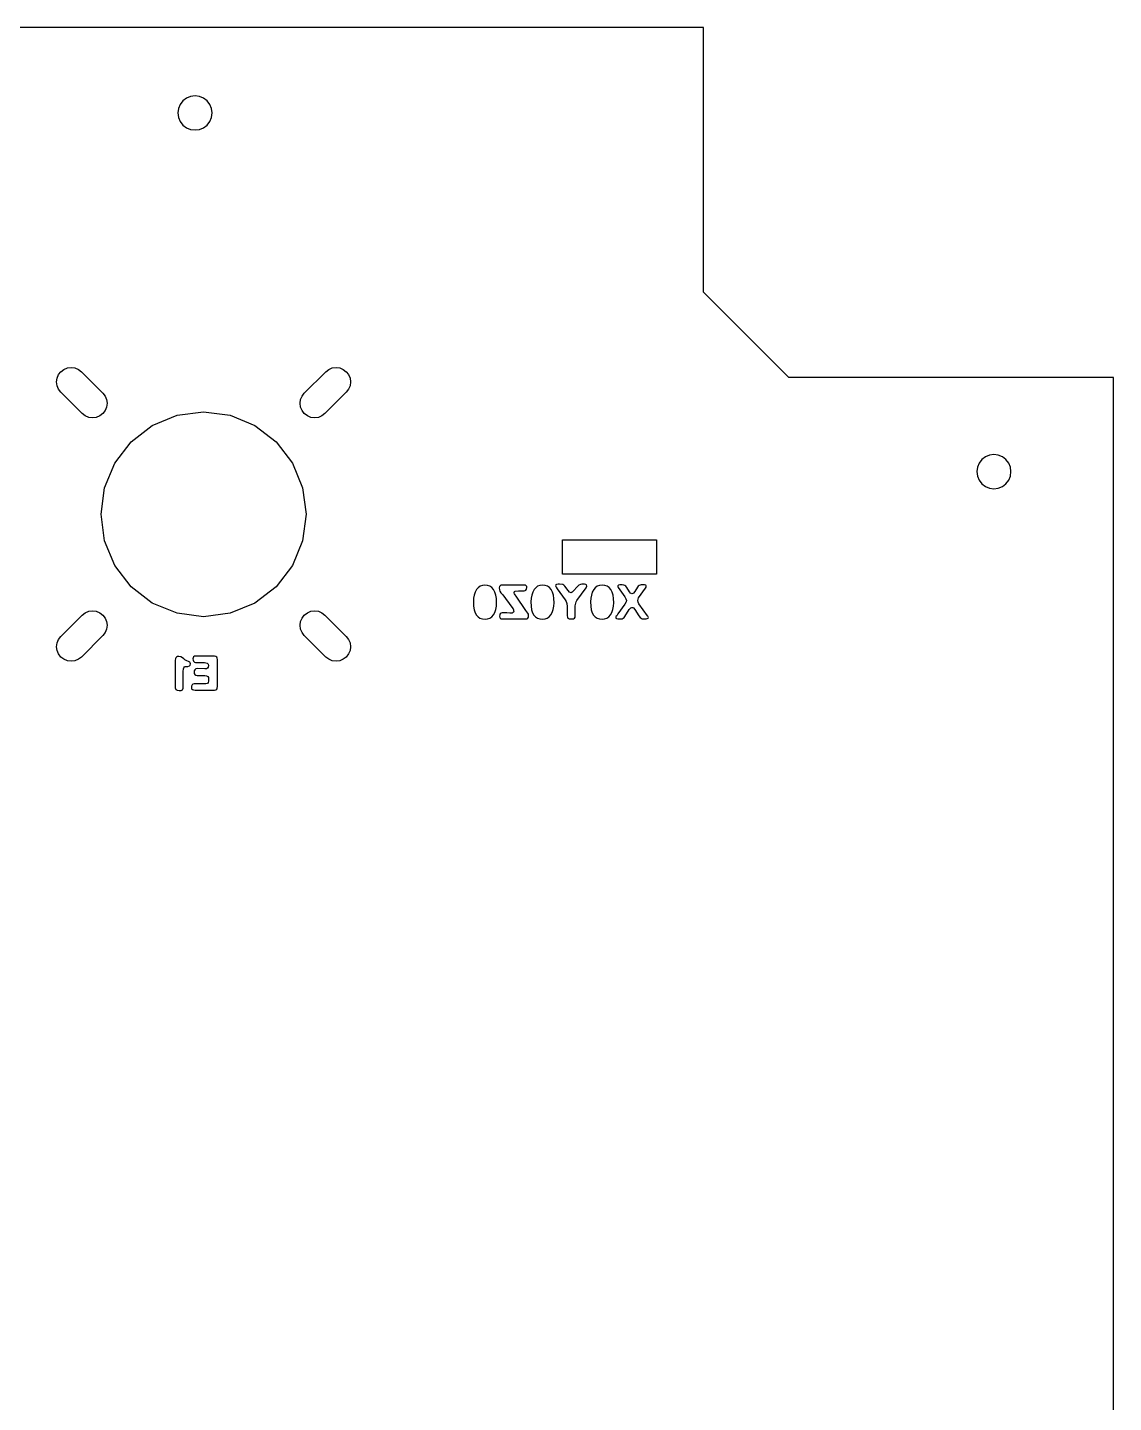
# Model space of a CAD drawing. Header units: metres. Extents: x 141 to 495, y 1135 to 1457.
# Drawn here: x 368 to 495.1, y 1295.6 to 1456.6 of the extents above; entities that cross this region are included whole.
import ezdxf

# ---------------------------------------------------------------- set-up
doc = ezdxf.new("R2010")
doc.units = ezdxf.units.M

msp = doc.modelspace()

# ---------------------------------------------------------------- linework, layer by layer
at = {"layer": 'COMPONENT3'}
for p, q in [((421, 1391.13, 0), (420.77, 1390.96, 0)), ((421.27, 1391.24, 0), (421, 1391.13, 0)), ((421.56, 1391.27, 0), (421.27, 1391.24, 0)), ((421.87, 1391.24, 0), (421.56, 1391.27, 0)), ((422.14, 1391.14, 0), (421.87, 1391.24, 0)), ((422.38, 1390.98, 0), (422.14, 1391.14, 0)), ((423.27, 1391.09, 0), (423.24, 1390.94, 0)), ((423.33, 1391.2, 0), (423.27, 1391.09, 0)), ((423.44, 1391.26, 0), (423.33, 1391.2, 0)), ((423.57, 1391.28, 0), (423.44, 1391.26, 0)), ((426.18, 1391.28, 0), (423.57, 1391.28, 0)), ((426.3, 1391.26, 0), (426.18, 1391.28, 0)), ((426.39, 1391.19, 0), (426.3, 1391.26, 0)), ((426.45, 1391.09, 0), (426.39, 1391.19, 0)), ((426.47, 1390.97, 0), (426.45, 1391.09, 0)), ((427.73, 1391.13, 0), (427.5, 1390.96, 0)), ((428, 1391.24, 0), (427.73, 1391.13, 0)), ((428.29, 1391.27, 0), (428, 1391.24, 0)), ((428.6, 1391.24, 0), (428.29, 1391.27, 0)), ((428.87, 1391.14, 0), (428.6, 1391.24, 0)), ((429.11, 1390.98, 0), (428.87, 1391.14, 0)), ((429.86, 1391.29, 0), (429.83, 1391.2, 0)), ((429.83, 1391.2, 0), (429.88, 1391.03, 0)), ((429.92, 1391.34, 0), (429.86, 1391.29, 0)), ((430.12, 1391.37, 0), (429.92, 1391.34, 0)), ((430.3, 1391.37, 0), (430.12, 1391.37, 0)), ((430.66, 1391.34, 0), (430.3, 1391.37, 0)), ((430.79, 1391.27, 0), (430.66, 1391.34, 0)), ((430.9, 1391.13, 0), (430.79, 1391.27, 0)), ((431.31, 1390.64, 0), (430.9, 1391.13, 0)), ((432.56, 1391.25, 0), (432.31, 1391.02, 0)), ((432.75, 1391.35, 0), (432.56, 1391.25, 0)), ((432.91, 1391.37, 0), (432.75, 1391.35, 0)), ((433.22, 1391.37, 0), (432.91, 1391.37, 0)), ((433.36, 1391.35, 0), (433.22, 1391.37, 0)), ((433.46, 1391.29, 0), (433.36, 1391.35, 0)), ((433.39, 1390.96, 0), (433.48, 1391.16, 0)), ((433.48, 1391.16, 0), (433.46, 1391.29, 0)), ((434.71, 1391.13, 0), (434.48, 1390.96, 0)), ((434.97, 1391.24, 0), (434.71, 1391.13, 0)), ((435.27, 1391.27, 0), (434.97, 1391.24, 0)), ((435.58, 1391.24, 0), (435.27, 1391.27, 0)), ((435.85, 1391.14, 0), (435.58, 1391.24, 0)), ((436.09, 1390.98, 0), (435.85, 1391.14, 0)), ((437.19, 1391.26, 0), (437.12, 1391.18, 0)), ((437.12, 1391.18, 0), (437.12, 1391.07, 0)), ((437.12, 1391.07, 0), (437.17, 1390.98, 0)), ((437.34, 1391.29, 0), (437.19, 1391.26, 0)), ((437.62, 1391.29, 0), (437.34, 1391.29, 0)), ((437.8, 1391.28, 0), (437.62, 1391.29, 0)), ((437.93, 1391.22, 0), (437.8, 1391.28, 0)), ((438.04, 1391.13, 0), (437.93, 1391.22, 0)), ((438.15, 1390.98, 0), (438.04, 1391.13, 0)), ((439.51, 1391.14, 0), (439.42, 1391.02, 0)), ((439.61, 1391.23, 0), (439.51, 1391.14, 0)), ((439.73, 1391.28, 0), (439.61, 1391.23, 0)), ((439.86, 1391.29, 0), (439.73, 1391.28, 0)), ((440.25, 1391.29, 0), (439.86, 1391.29, 0)), ((440.38, 1391.26, 0), (440.25, 1391.29, 0)), ((440.36, 1390.91, 0), (440.44, 1391.04, 0)), ((440.45, 1391.17, 0), (440.38, 1391.26, 0)), ((440.44, 1391.04, 0), (440.45, 1391.17, 0)), ((420.24, 1389.73, 0), (420.22, 1389.3, 0)), ((420.31, 1390.11, 0), (420.24, 1389.73, 0)), ((420.43, 1390.45, 0), (420.31, 1390.11, 0)), ((420.58, 1390.74, 0), (420.43, 1390.45, 0)), ((420.77, 1390.96, 0), (420.58, 1390.74, 0)), ((422.57, 1390.76, 0), (422.38, 1390.98, 0)), ((422.73, 1390.46, 0), (422.57, 1390.76, 0)), ((422.84, 1390.11, 0), (422.73, 1390.46, 0)), ((422.9, 1389.69, 0), (422.84, 1390.11, 0)), ((422.93, 1389.21, 0), (422.9, 1389.69, 0)), ((423.24, 1390.94, 0), (423.26, 1390.73, 0)), ((423.26, 1390.73, 0), (423.32, 1390.56, 0)), ((423.32, 1390.56, 0), (423.44, 1390.37, 0)), ((423.44, 1390.37, 0), (423.64, 1390.13, 0)), ((423.64, 1390.13, 0), (424.69, 1388.68, 0)), ((425, 1390.4, 0), (425.02, 1390.51, 0)), ((425, 1390.31, 0), (425, 1390.4, 0)), ((425.03, 1390.23, 0), (425, 1390.31, 0)), ((425.02, 1390.51, 0), (425.1, 1390.56, 0)), ((425.09, 1390.13, 0), (425.03, 1390.23, 0)), ((425.2, 1389.99, 0), (425.09, 1390.13, 0)), ((425.1, 1390.56, 0), (425.47, 1390.58, 0)), ((426.35, 1388.3, 0), (425.2, 1389.99, 0)), ((425.47, 1390.58, 0), (426.14, 1390.59, 0)), ((426.14, 1390.59, 0), (426.25, 1390.62, 0)), ((426.25, 1390.62, 0), (426.36, 1390.69, 0)), ((426.36, 1390.69, 0), (426.44, 1390.81, 0)), ((426.44, 1390.81, 0), (426.47, 1390.97, 0)), ((426.97, 1389.73, 0), (426.95, 1389.3, 0)), ((427.04, 1390.11, 0), (426.97, 1389.73, 0)), ((427.16, 1390.45, 0), (427.04, 1390.11, 0)), ((427.31, 1390.74, 0), (427.16, 1390.45, 0)), ((427.5, 1390.96, 0), (427.31, 1390.74, 0)), ((429.3, 1390.76, 0), (429.11, 1390.98, 0)), ((429.46, 1390.46, 0), (429.3, 1390.76, 0)), ((429.57, 1390.11, 0), (429.46, 1390.46, 0)), ((429.64, 1389.69, 0), (429.57, 1390.11, 0)), ((429.66, 1389.21, 0), (429.64, 1389.69, 0)), ((429.88, 1391.03, 0), (430.01, 1390.85, 0)), ((430.01, 1390.85, 0), (430.96, 1389.53, 0)), ((430.96, 1389.53, 0), (431.08, 1389.33, 0)), ((431.47, 1390.45, 0), (431.31, 1390.64, 0)), ((431.64, 1390.38, 0), (431.47, 1390.45, 0)), ((431.78, 1390.43, 0), (431.64, 1390.38, 0)), ((431.95, 1390.63, 0), (431.78, 1390.43, 0)), ((432.31, 1391.02, 0), (431.95, 1390.63, 0)), ((432.24, 1389.32, 0), (432.31, 1389.45, 0)), ((432.31, 1389.45, 0), (433.39, 1390.96, 0)), ((433.95, 1389.73, 0), (433.93, 1389.3, 0)), ((434.02, 1390.11, 0), (433.95, 1389.73, 0)), ((434.13, 1390.45, 0), (434.02, 1390.11, 0)), ((434.29, 1390.74, 0), (434.13, 1390.45, 0)), ((434.48, 1390.96, 0), (434.29, 1390.74, 0)), ((436.28, 1390.76, 0), (436.09, 1390.98, 0)), ((436.44, 1390.46, 0), (436.28, 1390.76, 0)), ((436.55, 1390.11, 0), (436.44, 1390.46, 0)), ((436.61, 1389.69, 0), (436.55, 1390.11, 0)), ((436.64, 1389.21, 0), (436.61, 1389.69, 0)), ((437.17, 1390.98, 0), (437.94, 1389.89, 0)), ((437.94, 1389.89, 0), (438.07, 1389.66, 0)), ((438.07, 1389.66, 0), (438.12, 1389.48, 0)), ((438.12, 1389.48, 0), (438.09, 1389.31, 0)), ((438.47, 1390.47, 0), (438.15, 1390.98, 0)), ((438.6, 1390.31, 0), (438.47, 1390.47, 0)), ((438.76, 1390.26, 0), (438.6, 1390.31, 0)), ((438.86, 1390.28, 0), (438.76, 1390.26, 0)), ((438.94, 1390.33, 0), (438.86, 1390.28, 0)), ((439.1, 1390.51, 0), (438.94, 1390.33, 0)), ((439.42, 1391.02, 0), (439.1, 1390.51, 0)), ((439.44, 1389.46, 0), (439.48, 1389.64, 0)), ((439.48, 1389.28, 0), (439.44, 1389.46, 0)), ((439.48, 1389.64, 0), (439.55, 1389.77, 0)), ((439.55, 1389.77, 0), (440.36, 1390.91, 0)), ((420.22, 1389.3, 0), (420.24, 1388.81, 0)), ((420.24, 1388.81, 0), (420.3, 1388.39, 0)), ((420.3, 1388.39, 0), (420.41, 1388.04, 0)), ((420.41, 1388.04, 0), (420.56, 1387.76, 0)), ((422.55, 1387.79, 0), (422.71, 1388.07, 0)), ((422.71, 1388.07, 0), (422.83, 1388.41, 0)), ((422.83, 1388.41, 0), (422.9, 1388.79, 0)), ((422.9, 1388.79, 0), (422.93, 1389.21, 0)), ((423.35, 1387.89, 0), (423.29, 1387.77, 0)), ((423.45, 1387.98, 0), (423.35, 1387.89, 0)), ((423.57, 1388.02, 0), (423.45, 1387.98, 0)), ((424.13, 1388.02, 0), (423.57, 1388.02, 0)), ((424.49, 1388, 0), (424.13, 1388.02, 0)), ((424.74, 1388, 0), (424.49, 1388, 0)), ((424.69, 1388.68, 0), (424.85, 1388.49, 0)), ((424.88, 1388.05, 0), (424.74, 1388, 0)), ((424.85, 1388.49, 0), (424.91, 1388.36, 0)), ((424.92, 1388.1, 0), (424.88, 1388.05, 0)), ((424.91, 1388.36, 0), (424.92, 1388.28, 0)), ((424.92, 1388.28, 0), (424.93, 1388.19, 0)), ((424.93, 1388.19, 0), (424.92, 1388.1, 0)), ((426.58, 1388, 0), (426.35, 1388.3, 0)), ((426.64, 1387.85, 0), (426.58, 1388, 0)), ((426.66, 1387.68, 0), (426.64, 1387.85, 0)), ((426.95, 1389.3, 0), (426.97, 1388.81, 0)), ((426.97, 1388.81, 0), (427.03, 1388.39, 0)), ((427.03, 1388.39, 0), (427.14, 1388.04, 0)), ((427.14, 1388.04, 0), (427.29, 1387.76, 0)), ((429.28, 1387.79, 0), (429.44, 1388.07, 0)), ((429.44, 1388.07, 0), (429.56, 1388.41, 0)), ((429.56, 1388.41, 0), (429.63, 1388.79, 0)), ((429.63, 1388.79, 0), (429.66, 1389.21, 0)), ((431.08, 1389.33, 0), (431.15, 1389.11, 0)), ((431.15, 1389.11, 0), (431.18, 1388.76, 0)), ((431.18, 1388.76, 0), (431.18, 1387.69, 0)), ((432.13, 1388.85, 0), (432.15, 1389, 0)), ((432.13, 1387.69, 0), (432.13, 1388.85, 0)), ((432.15, 1389, 0), (432.18, 1389.16, 0)), ((432.18, 1389.16, 0), (432.24, 1389.32, 0)), ((433.93, 1389.3, 0), (433.95, 1388.81, 0)), ((433.95, 1388.81, 0), (434.01, 1388.39, 0)), ((434.01, 1388.39, 0), (434.12, 1388.04, 0)), ((434.12, 1388.04, 0), (434.27, 1387.76, 0)), ((436.26, 1387.79, 0), (436.42, 1388.07, 0)), ((436.42, 1388.07, 0), (436.54, 1388.41, 0)), ((436.54, 1388.41, 0), (436.61, 1388.79, 0)), ((436.61, 1388.79, 0), (436.64, 1389.21, 0)), ((437.13, 1387.92, 0), (436.98, 1387.69, 0)), ((437.94, 1389.05, 0), (437.13, 1387.92, 0)), ((438.09, 1389.31, 0), (437.94, 1389.05, 0)), ((437.94, 1387.59, 0), (438.46, 1388.41, 0)), ((438.46, 1388.41, 0), (438.62, 1388.6, 0)), ((438.62, 1388.6, 0), (438.77, 1388.65, 0)), ((438.77, 1388.65, 0), (438.87, 1388.64, 0)), ((438.87, 1388.64, 0), (438.96, 1388.59, 0)), ((438.96, 1388.59, 0), (439.11, 1388.41, 0)), ((439.11, 1388.41, 0), (439.59, 1387.66, 0)), ((439.59, 1389.09, 0), (439.48, 1389.28, 0)), ((440.59, 1387.68, 0), (439.59, 1389.09, 0)), ((420.56, 1387.76, 0), (420.75, 1387.54, 0)), ((420.75, 1387.54, 0), (420.98, 1387.39, 0)), ((420.98, 1387.39, 0), (421.26, 1387.3, 0)), ((421.26, 1387.3, 0), (421.58, 1387.27, 0)), ((421.58, 1387.27, 0), (421.86, 1387.3, 0)), ((421.86, 1387.3, 0), (422.13, 1387.4, 0)), ((422.13, 1387.4, 0), (422.36, 1387.57, 0)), ((422.36, 1387.57, 0), (422.55, 1387.79, 0)), ((423.29, 1387.77, 0), (423.27, 1387.65, 0)), ((423.27, 1387.65, 0), (423.29, 1387.49, 0)), ((423.29, 1387.49, 0), (423.34, 1387.38, 0)), ((423.34, 1387.38, 0), (423.44, 1387.32, 0)), ((423.44, 1387.32, 0), (423.57, 1387.31, 0)), ((423.57, 1387.31, 0), (426.35, 1387.31, 0)), ((426.35, 1387.31, 0), (426.49, 1387.33, 0)), ((426.49, 1387.33, 0), (426.58, 1387.41, 0)), ((426.58, 1387.41, 0), (426.64, 1387.53, 0)), ((426.64, 1387.53, 0), (426.66, 1387.68, 0)), ((427.29, 1387.76, 0), (427.48, 1387.54, 0)), ((427.48, 1387.54, 0), (427.71, 1387.39, 0)), ((427.71, 1387.39, 0), (427.99, 1387.3, 0)), ((427.99, 1387.3, 0), (428.31, 1387.27, 0)), ((428.31, 1387.27, 0), (428.6, 1387.3, 0)), ((428.6, 1387.3, 0), (428.86, 1387.4, 0)), ((428.86, 1387.4, 0), (429.09, 1387.57, 0)), ((429.09, 1387.57, 0), (429.28, 1387.79, 0)), ((431.18, 1387.69, 0), (431.21, 1387.52, 0)), ((431.21, 1387.52, 0), (431.28, 1387.4, 0)), ((431.28, 1387.4, 0), (431.4, 1387.33, 0)), ((431.4, 1387.33, 0), (431.57, 1387.31, 0)), ((431.57, 1387.31, 0), (431.75, 1387.31, 0)), ((431.75, 1387.31, 0), (431.92, 1387.33, 0)), ((431.92, 1387.33, 0), (432.04, 1387.4, 0)), ((432.04, 1387.4, 0), (432.11, 1387.52, 0)), ((432.11, 1387.52, 0), (432.13, 1387.69, 0)), ((434.27, 1387.76, 0), (434.46, 1387.54, 0)), ((434.46, 1387.54, 0), (434.69, 1387.39, 0)), ((434.69, 1387.39, 0), (434.97, 1387.3, 0)), ((434.97, 1387.3, 0), (435.29, 1387.27, 0)), ((435.29, 1387.27, 0), (435.57, 1387.3, 0)), ((435.57, 1387.3, 0), (435.84, 1387.4, 0)), ((435.84, 1387.4, 0), (436.07, 1387.57, 0)), ((436.07, 1387.57, 0), (436.26, 1387.79, 0)), ((436.9, 1387.58, 0), (436.88, 1387.52, 0)), ((436.88, 1387.52, 0), (436.88, 1387.48, 0)), ((436.88, 1387.48, 0), (436.9, 1387.41, 0)), ((436.98, 1387.69, 0), (436.9, 1387.58, 0)), ((436.9, 1387.41, 0), (436.95, 1387.36, 0)), ((436.95, 1387.36, 0), (437.13, 1387.32, 0)), ((437.13, 1387.32, 0), (437.48, 1387.32, 0)), ((437.48, 1387.32, 0), (437.61, 1387.33, 0)), ((437.61, 1387.33, 0), (437.73, 1387.38, 0)), ((437.73, 1387.38, 0), (437.84, 1387.47, 0)), ((437.84, 1387.47, 0), (437.94, 1387.59, 0)), ((439.59, 1387.66, 0), (439.72, 1387.49, 0)), ((439.72, 1387.49, 0), (439.84, 1387.38, 0)), ((439.84, 1387.38, 0), (439.97, 1387.33, 0)), ((439.97, 1387.33, 0), (440.11, 1387.32, 0)), ((440.11, 1387.32, 0), (440.45, 1387.32, 0)), ((440.45, 1387.32, 0), (440.56, 1387.34, 0)), ((440.56, 1387.34, 0), (440.65, 1387.39, 0)), ((440.63, 1387.62, 0), (440.59, 1387.68, 0)), ((440.67, 1387.55, 0), (440.63, 1387.62, 0)), ((440.65, 1387.39, 0), (440.69, 1387.47, 0)), ((440.69, 1387.47, 0), (440.67, 1387.55, 0))]:
    msp.add_line(p, q, dxfattribs=at)
at = {"layer": 'COMPONENT5'}
for p, q in [((385.35, 1382.67, 0), (385.31, 1382.43, 0)), ((385.31, 1382.43, 0), (385.31, 1382.17, 0)), ((385.31, 1382.17, 0), (385.31, 1379.54, 0)), ((385.4, 1382.76, 0), (385.35, 1382.67, 0)), ((385.47, 1382.84, 0), (385.4, 1382.76, 0)), ((385.58, 1382.89, 0), (385.47, 1382.84, 0)), ((385.72, 1382.91, 0), (385.58, 1382.89, 0)), ((385.97, 1382.86, 0), (385.72, 1382.91, 0)), ((386.16, 1382.75, 0), (385.97, 1382.86, 0)), ((386.3, 1382.62, 0), (386.16, 1382.75, 0)), ((386.26, 1381.17, 0), (386.27, 1381.45, 0)), ((386.27, 1381.45, 0), (386.3, 1381.57, 0)), ((386.44, 1382.52, 0), (386.3, 1382.62, 0)), ((386.3, 1381.57, 0), (386.38, 1381.68, 0)), ((386.38, 1381.68, 0), (386.46, 1381.72, 0)), ((386.67, 1382.42, 0), (386.44, 1382.52, 0)), ((386.46, 1381.72, 0), (386.56, 1381.74, 0)), ((386.56, 1381.74, 0), (386.8, 1381.74, 0)), ((386.88, 1382.34, 0), (386.67, 1382.42, 0)), ((386.8, 1381.74, 0), (387, 1381.81, 0)), ((387.03, 1382.24, 0), (386.88, 1382.34, 0)), ((387, 1381.81, 0), (387.06, 1381.9, 0)), ((387.07, 1382.16, 0), (387.03, 1382.24, 0)), ((387.06, 1381.9, 0), (387.08, 1382.06, 0)), ((387.08, 1382.06, 0), (387.07, 1382.16, 0)), ((387.4, 1382.77, 0), (387.38, 1382.63, 0)), ((387.38, 1382.63, 0), (387.4, 1382.48, 0)), ((387.47, 1382.87, 0), (387.4, 1382.77, 0)), ((387.4, 1382.48, 0), (387.45, 1382.35, 0)), ((387.45, 1382.35, 0), (387.55, 1382.25, 0)), ((387.58, 1382.93, 0), (387.47, 1382.87, 0)), ((387.55, 1382.25, 0), (387.7, 1382.21, 0)), ((387.73, 1382.95, 0), (387.58, 1382.93, 0)), ((387.72, 1381.45, 0), (387.61, 1381.36, 0)), ((387.7, 1382.21, 0), (388.72, 1382.19, 0)), ((387.88, 1381.49, 0), (387.72, 1381.45, 0)), ((389.91, 1382.95, 0), (387.73, 1382.95, 0)), ((388.76, 1381.46, 0), (387.88, 1381.49, 0)), ((388.72, 1382.19, 0), (388.91, 1382.17, 0)), ((388.96, 1381.48, 0), (388.76, 1381.46, 0)), ((388.91, 1382.17, 0), (389.06, 1382.13, 0)), ((389.1, 1381.54, 0), (388.96, 1381.48, 0)), ((389.06, 1382.13, 0), (389.16, 1382.02, 0)), ((389.18, 1381.66, 0), (389.1, 1381.54, 0)), ((389.16, 1382.02, 0), (389.2, 1381.84, 0)), ((389.2, 1381.84, 0), (389.18, 1381.66, 0)), ((390.06, 1382.92, 0), (389.91, 1382.95, 0)), ((390.17, 1382.85, 0), (390.06, 1382.92, 0)), ((390.23, 1382.73, 0), (390.17, 1382.85, 0)), ((390.26, 1382.57, 0), (390.23, 1382.73, 0)), ((390.26, 1379.38, 0), (390.26, 1382.57, 0)), ((386.26, 1379.47, 0), (386.26, 1381.17, 0)), ((387.53, 1381.22, 0), (387.51, 1381.07, 0)), ((387.51, 1381.07, 0), (387.53, 1380.93, 0)), ((387.61, 1381.36, 0), (387.53, 1381.22, 0)), ((387.53, 1380.93, 0), (387.61, 1380.81, 0)), ((387.61, 1380.81, 0), (387.72, 1380.72, 0)), ((387.72, 1380.72, 0), (387.88, 1380.7, 0)), ((387.88, 1380.7, 0), (388.76, 1380.67, 0)), ((388.76, 1380.67, 0), (388.97, 1380.65, 0)), ((388.97, 1380.65, 0), (389.11, 1380.58, 0)), ((389.18, 1379.85, 0), (389.07, 1379.75, 0)), ((389.11, 1380.58, 0), (389.19, 1380.44, 0)), ((389.22, 1380.04, 0), (389.18, 1379.85, 0)), ((389.19, 1380.44, 0), (389.22, 1380.2, 0)), ((389.22, 1380.2, 0), (389.22, 1380.04, 0)), ((385.31, 1379.54, 0), (385.32, 1379.25, 0)), ((385.32, 1379.25, 0), (385.39, 1379.06, 0)), ((385.39, 1379.06, 0), (385.53, 1378.96, 0)), ((385.53, 1378.96, 0), (385.78, 1378.92, 0)), ((385.78, 1378.92, 0), (386, 1378.94, 0)), ((386, 1378.94, 0), (386.15, 1379.02, 0)), ((386.15, 1379.02, 0), (386.23, 1379.19, 0)), ((386.23, 1379.19, 0), (386.26, 1379.47, 0)), ((387.22, 1379.43, 0), (387.2, 1379.28, 0)), ((387.2, 1379.28, 0), (387.23, 1379.14, 0)), ((387.28, 1379.58, 0), (387.22, 1379.43, 0)), ((387.23, 1379.14, 0), (387.32, 1379.05, 0)), ((387.39, 1379.68, 0), (387.28, 1379.58, 0)), ((387.32, 1379.05, 0), (387.46, 1378.99, 0)), ((387.54, 1379.72, 0), (387.39, 1379.68, 0)), ((387.46, 1378.99, 0), (387.65, 1378.97, 0)), ((388.69, 1379.69, 0), (387.54, 1379.72, 0)), ((387.65, 1378.97, 0), (389.89, 1378.97, 0)), ((388.91, 1379.7, 0), (388.69, 1379.69, 0)), ((389.07, 1379.75, 0), (388.91, 1379.7, 0)), ((389.89, 1378.97, 0), (390.05, 1379, 0)), ((390.05, 1379, 0), (390.17, 1379.07, 0)), ((390.17, 1379.07, 0), (390.23, 1379.19, 0)), ((390.23, 1379.19, 0), (390.26, 1379.38, 0))]:
    msp.add_line(p, q, dxfattribs=at)
at = {"layer": 'GROUP0'}
for p, q in [((447.13, 1456.56, 0), (338.13, 1456.56, 0)), ((447.13, 1425.56, 0), (447.13, 1456.56, 0)), ((385.9, 1447.56, 0), (385.7, 1447.08, 0)), ((386.21, 1447.97, 0), (385.9, 1447.56, 0)), ((386.63, 1448.29, 0), (386.21, 1447.97, 0)), ((387.11, 1448.49, 0), (386.63, 1448.29, 0)), ((387.63, 1448.56, 0), (387.11, 1448.49, 0)), ((388.14, 1448.49, 0), (387.63, 1448.56, 0)), ((388.63, 1448.29, 0), (388.14, 1448.49, 0)), ((389.04, 1447.97, 0), (388.63, 1448.29, 0)), ((389.36, 1447.56, 0), (389.04, 1447.97, 0)), ((389.56, 1447.08, 0), (389.36, 1447.56, 0)), ((385.7, 1447.08, 0), (385.63, 1446.56, 0)), ((385.63, 1446.56, 0), (385.7, 1446.04, 0)), ((385.7, 1446.04, 0), (385.9, 1445.56, 0)), ((389.36, 1445.56, 0), (389.56, 1446.04, 0)), ((389.63, 1446.56, 0), (389.56, 1447.08, 0)), ((389.56, 1446.04, 0), (389.63, 1446.56, 0)), ((385.9, 1445.56, 0), (386.21, 1445.14, 0)), ((386.21, 1445.14, 0), (386.63, 1444.83, 0)), ((386.63, 1444.83, 0), (387.11, 1444.63, 0)), ((387.11, 1444.63, 0), (387.63, 1444.56, 0)), ((387.63, 1444.56, 0), (388.14, 1444.63, 0)), ((388.14, 1444.63, 0), (388.63, 1444.83, 0)), ((388.63, 1444.83, 0), (389.04, 1445.14, 0)), ((389.04, 1445.14, 0), (389.36, 1445.56, 0)), ((457.13, 1415.56, 0), (447.13, 1425.56, 0)), ((371.43, 1415.06, 0), (371.48, 1415.5, 0)), ((371.48, 1415.5, 0), (371.65, 1415.91, 0)), ((371.65, 1415.91, 0), (371.92, 1416.26, 0)), ((371.92, 1416.26, 0), (372.28, 1416.53, 0)), ((372.28, 1416.53, 0), (372.69, 1416.7, 0)), ((372.69, 1416.7, 0), (373.13, 1416.76, 0)), ((373.13, 1416.76, 0), (373.57, 1416.7, 0)), ((373.57, 1416.7, 0), (373.98, 1416.53, 0)), ((373.98, 1416.53, 0), (374.33, 1416.26, 0)), ((376.83, 1413.76, 0), (374.33, 1416.26, 0)), ((402.92, 1416.26, 0), (400.42, 1413.76, 0)), ((402.92, 1416.26, 0), (403.28, 1416.53, 0)), ((403.28, 1416.53, 0), (403.69, 1416.7, 0)), ((403.69, 1416.7, 0), (404.13, 1416.76, 0)), ((404.13, 1416.76, 0), (404.57, 1416.7, 0)), ((404.57, 1416.7, 0), (404.98, 1416.53, 0)), ((404.98, 1416.53, 0), (405.33, 1416.26, 0)), ((405.33, 1416.26, 0), (405.6, 1415.91, 0)), ((405.6, 1415.91, 0), (405.77, 1415.5, 0)), ((405.77, 1415.5, 0), (405.83, 1415.06, 0)), ((495.13, 1415.56, 0), (457.13, 1415.56, 0)), ((495.13, 1177.06, 0), (495.13, 1415.56, 0)), ((371.48, 1414.62, 0), (371.43, 1415.06, 0)), ((371.65, 1414.21, 0), (371.48, 1414.62, 0)), ((371.92, 1413.85, 0), (371.65, 1414.21, 0)), ((371.92, 1413.85, 0), (374.42, 1411.35, 0)), ((376.83, 1413.76, 0), (377.1, 1413.41, 0)), ((400.15, 1413.41, 0), (400.42, 1413.76, 0)), ((402.83, 1411.35, 0), (405.33, 1413.85, 0)), ((405.6, 1414.21, 0), (405.33, 1413.85, 0)), ((405.77, 1414.62, 0), (405.6, 1414.21, 0)), ((405.83, 1415.06, 0), (405.77, 1414.62, 0)), ((377.1, 1413.41, 0), (377.27, 1413, 0)), ((377.27, 1412.12, 0), (377.1, 1411.71, 0)), ((377.27, 1413, 0), (377.33, 1412.56, 0)), ((377.33, 1412.56, 0), (377.27, 1412.12, 0)), ((399.93, 1412.56, 0), (399.98, 1413, 0)), ((399.98, 1412.12, 0), (399.93, 1412.56, 0)), ((399.98, 1413, 0), (400.15, 1413.41, 0)), ((400.15, 1411.71, 0), (399.98, 1412.12, 0)), ((374.78, 1411.08, 0), (374.42, 1411.35, 0)), ((375.19, 1410.91, 0), (374.78, 1411.08, 0)), ((375.63, 1410.86, 0), (375.19, 1410.91, 0)), ((376.07, 1410.91, 0), (375.63, 1410.86, 0)), ((376.48, 1411.08, 0), (376.07, 1410.91, 0)), ((376.83, 1411.35, 0), (376.48, 1411.08, 0)), ((377.1, 1411.71, 0), (376.83, 1411.35, 0)), ((382.63, 1409.95, 0), (385.52, 1411.15, 0)), ((385.52, 1411.15, 0), (388.63, 1411.56, 0)), ((388.63, 1411.56, 0), (391.73, 1411.15, 0)), ((391.73, 1411.15, 0), (394.63, 1409.95, 0)), ((400.42, 1411.35, 0), (400.15, 1411.71, 0)), ((400.78, 1411.08, 0), (400.42, 1411.35, 0)), ((401.19, 1410.91, 0), (400.78, 1411.08, 0)), ((401.63, 1410.86, 0), (401.19, 1410.91, 0)), ((402.07, 1410.91, 0), (401.63, 1410.86, 0)), ((402.48, 1411.08, 0), (402.07, 1410.91, 0)), ((402.83, 1411.35, 0), (402.48, 1411.08, 0)), ((380.14, 1408.04, 0), (382.63, 1409.95, 0)), ((394.63, 1409.95, 0), (397.11, 1408.04, 0)), ((378.23, 1405.56, 0), (380.14, 1408.04, 0)), ((397.11, 1408.04, 0), (399.02, 1405.56, 0)), ((377.04, 1402.66, 0), (378.23, 1405.56, 0)), ((399.02, 1405.56, 0), (400.22, 1402.66, 0)), ((479.39, 1405.56, 0), (479.2, 1405.08, 0)), ((479.71, 1405.97, 0), (479.39, 1405.56, 0)), ((480.13, 1406.29, 0), (479.71, 1405.97, 0)), ((480.61, 1406.49, 0), (480.13, 1406.29, 0)), ((481.13, 1406.56, 0), (480.61, 1406.49, 0)), ((481.64, 1406.49, 0), (481.13, 1406.56, 0)), ((482.13, 1406.29, 0), (481.64, 1406.49, 0)), ((482.54, 1405.97, 0), (482.13, 1406.29, 0)), ((482.86, 1405.56, 0), (482.54, 1405.97, 0)), ((483.06, 1405.08, 0), (482.86, 1405.56, 0)), ((479.2, 1405.08, 0), (479.13, 1404.56, 0)), ((479.13, 1404.56, 0), (479.2, 1404.04, 0)), ((479.2, 1404.04, 0), (479.39, 1403.56, 0)), ((482.86, 1403.56, 0), (483.06, 1404.04, 0)), ((483.13, 1404.56, 0), (483.06, 1405.08, 0)), ((483.06, 1404.04, 0), (483.13, 1404.56, 0)), ((376.63, 1399.56, 0), (377.04, 1402.66, 0)), ((400.22, 1402.66, 0), (400.63, 1399.56, 0)), ((479.39, 1403.56, 0), (479.71, 1403.14, 0)), ((479.71, 1403.14, 0), (480.13, 1402.83, 0)), ((480.13, 1402.83, 0), (480.61, 1402.63, 0)), ((480.61, 1402.63, 0), (481.13, 1402.56, 0)), ((481.13, 1402.56, 0), (481.64, 1402.63, 0)), ((481.64, 1402.63, 0), (482.13, 1402.83, 0)), ((482.13, 1402.83, 0), (482.54, 1403.14, 0)), ((482.54, 1403.14, 0), (482.86, 1403.56, 0)), ((377.04, 1396.45, 0), (376.63, 1399.56, 0)), ((400.63, 1399.56, 0), (400.22, 1396.45, 0)), ((378.23, 1393.56, 0), (377.04, 1396.45, 0)), ((400.22, 1396.45, 0), (399.02, 1393.56, 0)), ((430.63, 1392.56, 0), (430.63, 1396.56, 0)), ((430.63, 1396.56, 0), (441.63, 1396.56, 0)), ((441.63, 1396.56, 0), (441.63, 1392.56, 0)), ((380.14, 1391.07, 0), (378.23, 1393.56, 0)), ((399.02, 1393.56, 0), (397.11, 1391.07, 0)), ((382.63, 1389.16, 0), (380.14, 1391.07, 0)), ((397.11, 1391.07, 0), (394.63, 1389.16, 0)), ((441.63, 1392.56, 0), (430.63, 1392.56, 0)), ((374.42, 1387.76, 0), (374.78, 1388.03, 0)), ((374.78, 1388.03, 0), (375.19, 1388.2, 0)), ((375.19, 1388.2, 0), (375.63, 1388.26, 0)), ((375.63, 1388.26, 0), (376.07, 1388.2, 0)), ((376.07, 1388.2, 0), (376.48, 1388.03, 0)), ((376.48, 1388.03, 0), (376.83, 1387.76, 0)), ((385.52, 1387.97, 0), (382.63, 1389.16, 0)), ((388.63, 1387.56, 0), (385.52, 1387.97, 0)), ((391.73, 1387.97, 0), (388.63, 1387.56, 0)), ((394.63, 1389.16, 0), (391.73, 1387.97, 0)), ((400.42, 1387.76, 0), (400.78, 1388.03, 0)), ((400.78, 1388.03, 0), (401.19, 1388.2, 0)), ((401.19, 1388.2, 0), (401.63, 1388.26, 0)), ((401.63, 1388.26, 0), (402.07, 1388.2, 0)), ((402.07, 1388.2, 0), (402.48, 1388.03, 0)), ((402.48, 1388.03, 0), (402.83, 1387.76, 0)), ((374.42, 1387.76, 0), (371.92, 1385.26, 0)), ((376.83, 1387.76, 0), (377.1, 1387.41, 0)), ((377.1, 1387.41, 0), (377.27, 1387, 0)), ((377.27, 1387, 0), (377.33, 1386.56, 0)), ((377.33, 1386.56, 0), (377.27, 1386.12, 0)), ((399.93, 1386.56, 0), (399.98, 1387, 0)), ((399.98, 1386.12, 0), (399.93, 1386.56, 0)), ((399.98, 1387, 0), (400.15, 1387.41, 0)), ((400.15, 1387.41, 0), (400.42, 1387.76, 0)), ((405.33, 1385.26, 0), (402.83, 1387.76, 0)), ((371.48, 1384.5, 0), (371.65, 1384.91, 0)), ((371.65, 1384.91, 0), (371.92, 1385.26, 0)), ((374.33, 1382.85, 0), (376.83, 1385.35, 0)), ((377.1, 1385.71, 0), (376.83, 1385.35, 0)), ((377.27, 1386.12, 0), (377.1, 1385.71, 0)), ((400.15, 1385.71, 0), (399.98, 1386.12, 0)), ((400.42, 1385.35, 0), (400.15, 1385.71, 0)), ((400.42, 1385.35, 0), (402.92, 1382.85, 0)), ((405.33, 1385.26, 0), (405.6, 1384.91, 0)), ((405.6, 1384.91, 0), (405.77, 1384.5, 0)), ((371.43, 1384.06, 0), (371.48, 1384.5, 0)), ((371.48, 1383.62, 0), (371.43, 1384.06, 0)), ((371.65, 1383.21, 0), (371.48, 1383.62, 0)), ((371.92, 1382.85, 0), (371.65, 1383.21, 0)), ((405.6, 1383.21, 0), (405.33, 1382.85, 0)), ((405.77, 1383.62, 0), (405.6, 1383.21, 0)), ((405.77, 1384.5, 0), (405.83, 1384.06, 0)), ((405.83, 1384.06, 0), (405.77, 1383.62, 0)), ((372.28, 1382.58, 0), (371.92, 1382.85, 0)), ((372.69, 1382.41, 0), (372.28, 1382.58, 0)), ((373.13, 1382.36, 0), (372.69, 1382.41, 0)), ((373.57, 1382.41, 0), (373.13, 1382.36, 0)), ((373.98, 1382.58, 0), (373.57, 1382.41, 0)), ((374.33, 1382.85, 0), (373.98, 1382.58, 0)), ((403.28, 1382.58, 0), (402.92, 1382.85, 0)), ((403.69, 1382.41, 0), (403.28, 1382.58, 0)), ((404.13, 1382.36, 0), (403.69, 1382.41, 0)), ((404.57, 1382.41, 0), (404.13, 1382.36, 0)), ((404.98, 1382.58, 0), (404.57, 1382.41, 0)), ((405.33, 1382.85, 0), (404.98, 1382.58, 0))]:
    msp.add_line(p, q, dxfattribs=at)

doc.saveas('drawing.dxf')
